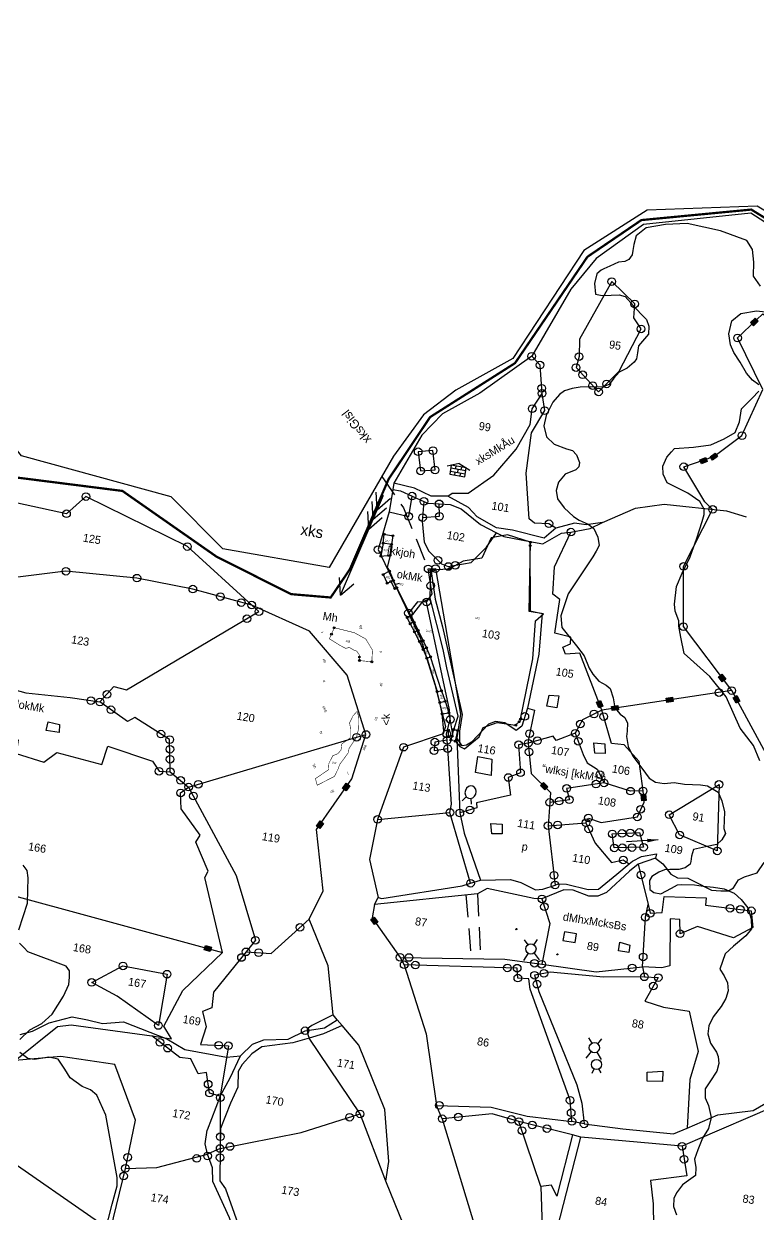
# Model space of a CAD drawing. Header units: metres. Extents: x 317818 to 324787, y 1863824 to 1868617.
# Drawn here: x 320340 to 321209, y 1866938 to 1868349 of the extents above; entities that cross this region are included whole.
import ezdxf

# ---------------------------------------------------------------- set-up
doc = ezdxf.new("R2010")
doc.units = ezdxf.units.M
doc.linetypes.add('DASHDOT', pattern=[1, 0.5, -0.25, 0, -0.25])
doc.linetypes.add('DASHED', pattern=[0.75, 0.5, -0.25])
for name, color, linetype in [('LINE_CARTTRACK', 2, 'DASHED'), ('LINE_FOOTPATH', 1, 'DASHED'), ('LINE_WATER', 4, 'Continuous'), ('OFF', 1, 'Continuous'), ('OTHERS', 1, 'Continuous'), ('POLY_HATCH', 12, 'Continuous'), ('POLY_PARCEL', 6, 'Continuous'), ('POLY_ROAD', 30, 'Continuous'), ('POLY_WATER', 4, 'Continuous'), ('SYM_ARROW', 1, 'Continuous'), ('SYM_BUILDING', 1, 'Continuous'), ('SYM_STONE', 1, 'Continuous'), ('SYM_WELL', 1, 'Continuous'), ('TEXT_MAPIN', 7, 'Continuous'), ('TEXT_MAPOUT', 7, 'Continuous'), ('TEXT_PARCEL', 7, 'Continuous'), ('V_BOUND_LINE', 7, 'Continuous'), ('V_BOUND_STREAM_LINE', 7, 'DASHDOT')]:
    doc.layers.add(name, color=color, linetype=linetype)
doc.styles.add('TEXT_MAP', font='')
doc.styles.get('TEXT_MAP').set_extended_font_data('Kruti Dev 050')
doc.dimstyles.get("Standard").update_dxf_attribs({"dimtxt": 0.18, "dimasz": 0.18, "dimexe": 0.18, "dimexo": 0.0625, "dimgap": 0.09, "dimtad": 0, "dimtih": 1, "dimtoh": 1, "dimdec": 4, "dimzin": 0, "dimdsep": 46, "dimtxsty": 'Standard', "dimcen": 0.09, "dimadec": 0, "dimazin": 0, "dimtfac": 1, "dimtdec": 4, "dimtofl": 0, "dimtmove": 0, "dimatfit": 3, "dimfxl": 1, "dimtolj": 1, "dimtzin": 0, "dimarcsym": 0})

# ---------------------------------------------------------------- blocks, each defined once
blk = doc.blocks.new('RIVERARROW')
for points in [[(0, 0), (3.52, 1.73)], [(0, 0), (24.26, 0)], [(0, 0), (3.52, -1.73)], [(16.05, 0), (19.57, 1.73)], [(16.05, 0), (19.57, -1.73)], [(18.43, 0), (21.95, 1.73)], [(18.43, 0), (21.95, -1.73)], [(20.74, 0), (24.26, 1.73)], [(20.74, 0), (24.26, -1.73)]]:
    blk.add_lwpolyline(points)
blk = doc.blocks.new('MOTWELL')
for points in [[(-1.54, 2.96), (-0.8, 1.55)], [(1.54, 2.96), (0.8, 1.55)]]:
    blk.add_lwpolyline(points)
blk.add_circle((0, 0), 1.74)
blk = doc.blocks.new('PAKKAWELL')
blk.add_circle((0, 0), 0.181)
blk = doc.blocks.new('TWOMOTWELL')
at = {"layer": 'SYM_WELL'}
for points in [[(-0.057, 0.082), (-0.026, 0.037)], [(0.057, 0.082), (0.026, 0.037)], [(-0.026, -0.037), (-0.068, -0.098)], [(0.026, -0.037), (0.068, -0.098)]]:
    blk.add_lwpolyline(points, dxfattribs=at)
blk.add_circle((0, 0), 0.0449, dxfattribs=at)
blk = doc.blocks.new('BUILDING')
for p, q in [((2.25, 2.7), (-2.25, 2.7)), ((-2.25, 2.7), (-2.25, 0)), ((2.25, 1.8), (-2.25, 1.8)), ((-2.25, 0.9), (2.25, 0.9)), ((-2.25, 0), (2.25, 0)), ((-0.9, 2.7), (-0.9, 1.8)), ((-0.9, 0.9), (-0.9, 0)), ((0, 0.9), (0, 1.8)), ((0.9, 1.8), (0.9, 2.7)), ((0.9, 0), (0.9, 0.9)), ((2.25, 0), (2.25, 2.7))]:
    blk.add_line(p, q)
for points in [[(0, 3.61), (-3.45, 2.21)], [(0, 3.61), (3.45, 2.21)]]:
    blk.add_lwpolyline(points)
blk = doc.blocks.new('STONE')
blk.add_circle((0, 0), 0.851)
blk = doc.blocks.new('STONESQUAREFILLED')
blk.add_hatch(color=256).paths.add_polyline_path([(0.7, -0.48), (0.7, 0.48), (-0.7, 0.48), (-0.7, -0.48)])
blk.add_lwpolyline([(-0.7, 0.48), (0.7, 0.48), (0.7, -0.48), (-0.7, -0.48)], close=True)
blk = doc.blocks.new('TEXTARROW')
blk.add_leader([(0.04, -0.01), (8.68, -0.01)], dimstyle='Standard', override={"dimtxt": 2.5, "dimasz": 2.5, "dimexe": 1.25, "dimexo": 0.625, "dimgap": 0.625, "dimtad": 1, "dimtih": 0, "dimtoh": 0, "dimzin": 8, "dimcen": 2.5, "dimtofl": 1})
blk = doc.blocks.new('155')
at = {"layer": 'LINE_CARTTRACK', "ltscale": 10}
for points in [[(590.05, 343.7), (593.56, 329.91)], [(592.62, 344.39), (595.59, 330.2)]]:
    blk.add_lwpolyline(points, dxfattribs=at)
at = {"layer": 'LINE_FOOTPATH', "ltscale": 10}
blk.add_lwpolyline([(556.66, 432.88), (562.54, 426.75), (570.17, 414.17)], dxfattribs=at)
at = {"layer": 'LINE_WATER'}
for points in [[(606.87, 430.58), (613.62, 434.95), (619.84, 436.8), (633.78, 437.57), (638.3, 436.99)], [(630.53, 358.53), (632.34, 357.54), (634.5, 355.61), (636.08, 354.99), (638.36, 355.3), (639.95, 354.84), (644, 353.53), (646.05, 353.68), (647.79, 353.99), (648.75, 354.84), (649.56, 356.76), (650.76, 357.61), (653.42, 358.92), (654.62, 361.47)], [(496.93, 297.1), (499.56, 298.25), (502.89, 300.73), (507.76, 302.87), (511.23, 302.76), (514.63, 302.45), (519.22, 303.6), (529.34, 301.4), (533.75, 299.64), (543.15, 299.42), (546.19, 300.22)]]:
    blk.add_lwpolyline(points, dxfattribs=at)
at = {"layer": 'OFF'}
for points in [[(570.33, 338.33), (570.9, 340.04)], [(577.82, 327.62), (578.99, 326.13)], [(592.86, 293.59), (591.15, 296.3)]]:
    blk.add_lwpolyline(points, dxfattribs=at)
at = {"layer": 'OTHERS', "ltscale": 10}
blk.add_lwpolyline([(601.31, 390.65), (603.43, 390.88), (603.43, 388.18), (601.19, 388.18)], close=True, dxfattribs=at)
at = {"layer": 'OTHERS'}
for points in [[(612.85, 381.73), (615.32, 381.96), (615.68, 379.84), (613.44, 379.49)], [(587.76, 374.59), (590.96, 374.51), (591.44, 370.92), (587.84, 371), (587.76, 374.59)], [(491.94, 366.92), (494.57, 366.75), (494.75, 365), (491.85, 365)], [(593.06, 360.32), (595.53, 360.56), (595.89, 358.44), (593.65, 358.09)], [(613.09, 339.12), (613.09, 337.13), (615.85, 337.13), (615.85, 339.12)], [(625.7, 338.82), (628.01, 338.51), (628.01, 336.82), (625.7, 336.82)], [(636.32, 311.14), (639.71, 311.9), (640.01, 309.6), (636.63, 309.14)]]:
    blk.add_lwpolyline(points, close=True, dxfattribs=at)
blk.add_lwpolyline([(565.13, 312.54), (560.82, 309.5), (559.88, 308.57), (560.28, 307.38), (560.67, 306.61)], dxfattribs=at)
at = {"layer": 'POLY_HATCH'}
for points in [[(633.31, 488.26), (631.34, 490.22), (630.95, 493.35), (630.17, 496.09), (628.6, 497.85), (622.52, 499.03), (614.87, 499.42), (610.16, 498.44), (606.05, 497.07), (604.08, 494.92), (603.89, 492.96), (603.89, 491.59), (603.89, 490.61), (603.3, 489.44), (602.51, 488.85), (601.14, 488.46), (599.38, 487.28), (598.2, 486.5), (597.61, 486.11), (596.83, 485.13), (596.63, 482.98), (597.22, 480.63), (598.76, 480.57), (600.72, 480.96), (602.49, 481.35), (603.86, 481.16), (606.02, 479.39), (607.98, 477.83), (609.35, 476.85), (610.14, 475.48), (610.33, 473.72), (608.57, 470.78), (608.57, 469.21), (608.57, 467.84), (608.18, 467.06), (606.8, 465.49), (605.23, 464.32), (604.25, 462.75), (603.47, 461.19), (601.9, 460.4), (599.35, 460.01), (597.19, 459.62), (595.43, 459.03), (593.86, 458.25), (592.88, 457.27), (591.7, 455.31), (590.72, 452.18), (590.53, 449.83), (591.51, 447.48), (593.47, 446.11), (596.38, 445.57), (597.75, 445.37), (598.73, 444.59), (599.71, 443.02), (599.71, 442.05), (599.12, 441.26), (596.96, 439.89), (595.79, 437.93), (595.59, 435.98), (596.18, 434.21), (597.95, 432.45), (600.3, 430.89), (601.67, 430.3), (603.83, 429.71), (605.2, 428.93), (606.38, 427.17), (606.97, 425.41), (606.57, 424.03), (605.99, 422.66), (601.87, 413.66), (601.48, 411.31), (601.08, 408.57), (601.67, 406.02), (603.44, 404.46), (605.59, 402.5), (607.62, 400.59), (609.19, 398.04), (610.17, 396.87), (611.74, 395.5), (613.51, 394.91), (614.49, 394.32), (615.47, 392.37), (616.25, 390.21), (617.63, 389.04), (618.8, 388.45), (619.59, 387.28), (619.78, 385.51), (619.78, 384.34), (620.57, 382.19), (621.94, 380.23), (624.29, 377.88), (626.26, 375.92), (627.82, 375.33), (629.79, 375.33), (631.94, 375.92), (634.3, 375.92), (637.83, 376.31), (639.4, 376.31), (641.94, 375.33), (643.12, 373.57), (644.1, 371.22), (644.3, 369.27), (644.49, 367.5), (645.08, 366.52), (644.49, 364.96), (643.51, 363.78), (641.16, 362.81), (638.61, 361.83), (638.41, 360.26), (638.41, 359.09), (638.41, 358.5), (637.43, 357.52), (636.06, 356.93), (634.1, 356.54), (632.92, 356.34), (631.75, 355.56), (630.37, 354.39), (629.98, 353.41), (630.37, 351.45), (631.41, 350.93), (632.98, 350.93), (635.14, 352.5), (636.32, 353.47), (637.1, 353.67), (640.04, 354.06), (642, 354.06), (644.36, 354.26), (646.71, 354.26), (649.06, 353.67), (650.83, 352.5), (652.59, 350.93), (653.77, 348.58), (654.16, 346.43), (653.18, 344.66), (650.83, 341.92), (649.26, 339.97), (648.67, 336.44), (649.85, 335.07), (650.83, 333.7), (651.22, 331.94), (651.03, 330.18), (650.24, 328.22), (648.87, 325.68), (648.28, 323.52), (648.28, 321.76), (649.26, 319.8), (650.83, 318.04), (651.42, 317.14), (651.81, 315.57), (651.61, 313.81), (650.44, 311.27), (649.65, 309.51), (650.04, 307.55), (651.02, 305.98), (652.01, 303.44), (651.81, 300.89), (650.83, 298.54), (650.24, 295.8), (649.85, 293.65), (650.44, 291.89), (650.63, 290.13), (649.26, 288.76), (648.08, 287.58), (647.1, 285.62), (646.71, 284.25), (646.91, 282.49), (647.89, 280.73)], [(650.02, 383.71), (648.06, 386.84), (644.53, 390.17), (640.36, 396.61), (636.05, 400.52), (629.57, 404.63), (628.2, 408.16), (627.42, 410.51), (627.22, 411.68), (626.04, 413.64), (625.65, 415.21), (625.46, 419.12), (626.24, 422.25), (627.42, 426.17), (628.2, 430.48), (628.79, 434.39), (628.99, 435.96), (628.79, 437.13), (627.61, 438.7), (624.67, 440.07), (619.75, 441.61), (618.58, 443.37), (618.18, 445.13), (618.77, 447.28), (619.56, 448.65), (620.15, 449.44), (624.26, 450.42), (627.99, 451.59), (630.74, 453.35), (632.89, 455.11), (633.48, 457.66), (633.48, 460.6), (635.44, 463.34), (636.62, 465.1)], [(636.42, 466.47), (634.85, 467.25), (633.29, 468.62), (631.52, 470.78), (629.76, 472.73), (628.77, 474.3), (627.99, 476.65), (628.19, 479.58), (629.95, 481.54), (633.29, 482.72), (637.99, 482.91)], [(522.62, 256.47), (523.23, 262.99), (523.68, 267.24), (523.38, 269.06), (518.67, 282.41), (515.93, 286.5), (514.41, 287.41), (512.4, 287.83), (509.51, 289.35), (507.99, 291.02), (506.17, 292.99), (504.04, 293.14), (501, 292.08), (499.48, 292.08), (497.51, 293.14)], [(497.05, 296.02), (498.88, 298.45), (501.31, 300.27), (503.28, 302.69), (505.11, 307.09), (505.87, 309.82), (505.71, 311.49), (505.56, 312.86), (504.65, 313.77), (495.69, 315.59), (494.76, 316.3), (493.54, 317.21)], [(492.93, 320.09), (493.84, 326.31), (493.08, 331.92), (492.63, 333.44), (491.57, 334.5)]]:
    blk.add_lwpolyline(points, dxfattribs=at)
at = {"layer": 'POLY_PARCEL'}
for points in [[(600.35, 483.98), (595.31, 470.15), (595.85, 466.31), (595.55, 463.78), (601.39, 459.22), (605.18, 464.51), (608.49, 474.6), (606.51, 476.77), (606.2, 479.89)], [(563.8, 439.6), (565.01, 435.47), (568.17, 436.2), (567.02, 440.38)], [(641.89, 377.06), (643.87, 362.36), (635, 364.55), (632.02, 368.62)], [(620.16, 362.37), (626.08, 363.65), (627.52, 360.54), (621.08, 359.34)], [(517.12, 315.87), (527.12, 315.62), (527.06, 304.01), (516.9, 308.98), (510.82, 311.13)]]:
    blk.add_lwpolyline(points, close=True, dxfattribs=at)
for points in [[(630.69, 437.4), (628.69, 438.82), (622.81, 445.77), (629.07, 449.06), (634.52, 454.69), (637.44, 465.58), (630.08, 476.04), (634.78, 482.29), (642.86, 478.11), (659.27, 475.49)], [(589.02, 456.86), (587.55, 463.05), (585.39, 464.68)], [(571.95, 430.87), (572.79, 431.68), (576.3, 432.28), (581.3, 437.12), (585.25, 443.68), (587.49, 449.57), (587.39, 453.16), (589.02, 456.86)], [(596.82, 427.67), (595.15, 428.41), (591.93, 428.01), (590.66, 428.82), (588.31, 438.72), (588.11, 447.82), (590.19, 453.18), (589.02, 456.86)], [(641.34, 398.17), (628.42, 410.54), (626.31, 423.8), (630.69, 437.4)], [(559.57, 425.32), (564.04, 425.03), (564.04, 429.64)], [(566.82, 428.89), (567.1, 425.31)], [(567.1, 425.31), (570.78, 426.15), (570.28, 428.89)], [(567.1, 425.31), (567.17, 424.46), (568.37, 419.89), (569.7, 418.13), (572.94, 415.73), (574.51, 415.41), (579.44, 417.09), (582.21, 421.01), (583.94, 424.56)], [(613.44, 389.28), (606.56, 401.01), (603.48, 400.3), (602.64, 401.73), (604.2, 402.77), (604, 404.21), (600.36, 404.53), (600.24, 412.11), (598.52, 413.07), (597.92, 419.14), (600.28, 427.36)], [(591.56, 423.85), (594.12, 408.6), (596.84, 408.44), (597.56, 399.34), (597, 387.04)], [(571.01, 406.81), (569.02, 406.52), (567.41, 403.74)], [(532.62, 399.92), (519.08, 401.33), (506.38, 401.76), (490.51, 400.75), (473.73, 395.84)], [(676.91, 401.64), (663.98, 368.93), (641.34, 398.17)], [(502.66, 373.17), (505.18, 377.09), (508.09, 376.78), (534.44, 398.73), (532.62, 399.92)], [(641.34, 398.17), (613.44, 389.28)], [(613.44, 389.28), (609.52, 386.4), (608.4, 383.21)], [(625.4, 372.91), (623.52, 379.3), (619.6, 382.41), (616.76, 382.25), (613.44, 389.28)], [(597, 387.04), (596.36, 382.89), (595.32, 381.69), (592.56, 382.97), (590.44, 382.97), (588.96, 382.09), (585.89, 377.54), (584.89, 376.74), (583.97, 376.42), (582.49, 378.02)], [(597, 387.04), (598.64, 386.88), (598.28, 379.86), (598.42, 379.33)], [(608.4, 383.21), (604.48, 380.97), (603.68, 381.77), (598.42, 379.33)], [(608.4, 383.21), (610.92, 378.82), (612.08, 377.14), (614.52, 376.1), (616.52, 373.31)], [(465.28, 378.19), (477.64, 373.47), (485.98, 372.57), (495.93, 373.07), (502.66, 373.17)], [(598.42, 379.33), (596.36, 378.67), (597.77, 372.55), (595.24, 371.08), (596.36, 367.26), (589.11, 364.38), (589.41, 363.26), (585.84, 361.54)], [(598.42, 379.33), (600.16, 372.75), (605.08, 369.32), (605.27, 367.08)], [(525.19, 357.59), (562.36, 375.48)], [(580.45, 377.09), (577.81, 376.27), (577.94, 374.35), (580.87, 375.29)], [(520.62, 360.33), (519.34, 367.36), (510.9, 370.97), (509.4, 369.86), (502.66, 373.17)], [(616.52, 373.31), (608.48, 370.76), (609.48, 368.36), (605.27, 367.08)], [(613.96, 363.89), (614.32, 365.01), (617.28, 364.45), (625.08, 367), (626, 370.52), (625.4, 372.91)], [(625.4, 372.91), (622.64, 372.43), (616.52, 373.31)], [(605.27, 367.08), (605.72, 361.89)], [(605.72, 361.89), (613.96, 363.89)], [(613.96, 363.89), (616.68, 359.74), (620.96, 356.07), (623.48, 357.02), (624.92, 356.34)], [(469.96, 354.79), (480.51, 358.87), (481.18, 361), (485.99, 361.91), (486.05, 358.81), (492.46, 357.89), (494.96, 360.51), (505.26, 359.48), (505.93, 363.68), (516.35, 362.03), (518.12, 360.02), (520.62, 360.33)], [(567.95, 357.2), (583.65, 361.3)], [(605.72, 361.89), (609.38, 349.07)], [(520.62, 360.33), (525.19, 357.59)], [(538.58, 322.36), (532, 338.27), (532.51, 339.78), (528.79, 345.69), (529.49, 347.4), (524.37, 352.51), (523.66, 356.02), (525.19, 357.59)], [(525.19, 357.59), (538.85, 339.82), (545.37, 326.25), (543.72, 323.35)], [(626.96, 356.6), (630.54, 348.12)], [(630.54, 348.12), (631.34, 346.23), (633.95, 346.85), (633.79, 350.4), (643.13, 351.65), (643.18, 349.98), (653.47, 350.4), (654.46, 346.75), (650.54, 343.83), (642.25, 344.98), (638.64, 342.79), (638.07, 345.91), (635.93, 345.71), (637.55, 335.39), (635.82, 334.66), (631.57, 334.18)], [(631.57, 334.18), (630.4, 345.19), (630.54, 348.12)], [(606.99, 345.55), (609.57, 340.39), (609.25, 331.15)], [(543.72, 323.35), (549.33, 323.9), (556.45, 332.81)], [(632.31, 332.03), (635.39, 332.37), (633.24, 326.69), (637.62, 326.07), (643.39, 326.07), (646.85, 317.48), (646, 311.03), (647.11, 300.26)], [(464.44, 307.42), (474.23, 314.94), (486.43, 327.9), (538.58, 322.36)], [(525.95, 301.46), (530.4, 301.56), (528.29, 304.07), (531.2, 312.6), (538.58, 322.36)], [(543.72, 323.35), (538, 313.29), (538.18, 309.82), (536.29, 308.66), (537.57, 305.44), (537.02, 301.36), (543.18, 302.03), (543.17, 290.62)], [(574.59, 291.72), (560.67, 306.61)], [(524.87, 271.37), (525.37, 282.31), (518.84, 293.84), (506.68, 293.74), (496.74, 291.23), (504.87, 300.16), (507.79, 301.06), (525.95, 301.46)], [(543.17, 290.62), (540.7, 290.94), (539.29, 295.35), (537.52, 294.75), (535.4, 297.83), (532.89, 297.7), (525.95, 301.46)], [(616.98, 282.15), (609.85, 295.69)], [(646.65, 296.06), (648.73, 289.69), (640.88, 287.39), (642.34, 282.32), (643.19, 277.41), (637.42, 276.79), (638.95, 256.82)], [(543.17, 290.62), (545.02, 279.12)], [(545.02, 279.12), (562.3, 285.53), (574.59, 291.72)], [(582.68, 277.82), (574.59, 291.72)], [(545.02, 279.12), (542.44, 277.39)], [(524.87, 271.37), (531.72, 272.7), (542.44, 277.39)], [(495.05, 270.96), (523.77, 257.24)], [(523.77, 257.24), (524.87, 271.37)]]:
    blk.add_lwpolyline(points, dxfattribs=at)
at = {"layer": 'POLY_WATER'}
for points in [[(773.01, 466.39), (766.34, 468.98), (752.79, 472.87), (746.18, 472.47), (739.1, 472.63), (737.17, 480.8), (715.45, 497.72), (705.28, 497.57), (690.06, 494.46), (676.63, 498.56), (667.06, 494.75), (655.6, 495.4), (629.67, 505.74), (605.63, 500.94), (593.08, 489.8), (581.33, 463.52), (569.93, 454.52), (563.63, 447.93), (558.52, 437.79), (548.31, 410.96)], [(660.1, 492.01), (653.06, 493.3), (628.56, 503.98), (605.31, 497.72), (596.09, 488.51), (591.61, 480.88), (585.39, 464.68)], [(548.31, 410.96), (524.26, 411.31), (511.03, 420.86), (476.62, 424.62), (456.88, 442.34), (447.26, 457.49), (440.08, 461.49), (434.57, 469.46), (387.57, 482.92), (350.98, 490.94), (349.84, 496.04), (325.99, 490.05), (298.77, 479.31), (289.5, 470.85), (266.54, 461.89), (246.96, 473.82), (220.53, 480.8), (197.03, 458.53), (187.56, 456.3), (173.03, 463.67)], [(585.39, 464.68), (575.32, 454.73), (567.79, 448.79), (564.05, 443.37), (559.57, 431.85)], [(571.95, 430.87), (568.21, 430.29), (564.28, 431.45), (559.57, 431.85)], [(559.57, 431.85), (559.57, 430.39)], [(559.57, 430.39), (561.31, 430.39), (564.04, 429.64)], [(559.57, 430.39), (559.57, 425.32)], [(596.82, 427.67), (594.63, 425.05), (587.39, 425.73), (583.75, 425.63), (579.09, 427.38), (576.85, 429.13), (571.95, 430.87)], [(600.28, 427.36), (604.39, 428.83), (606.87, 430.58), (603.42, 429.51), (600.75, 429.42), (596.82, 427.67)], [(564.04, 429.64), (566.82, 428.89)], [(566.82, 428.89), (567.72, 428.64), (570.28, 428.89)], [(570.28, 428.89), (572.73, 429.13), (575.3, 428.54), (580.11, 425.83), (583.94, 424.56)], [(559.57, 425.32), (558.46, 416.64), (567.41, 403.74)], [(591.56, 423.85), (594.53, 423.79), (598.27, 426.8), (600.28, 427.36)], [(583.94, 424.56), (585.69, 423.99), (591.56, 423.85)], [(532.62, 399.92), (516.37, 410.52), (492.24, 417.91), (488.58, 413.44), (471.43, 414.34), (461.44, 411.82)], [(571.01, 406.81), (571.92, 408.81), (570.17, 414.17), (571.8, 414.51), (582.49, 383.33), (582.49, 378.02)], [(580.45, 377.09), (580.12, 378.5), (580.41, 381.79), (579.9, 383.86), (571.01, 406.81)], [(567.41, 403.74), (571, 398.55), (575.75, 388.97), (579.63, 380.07), (579.32, 378.39), (571.11, 374.03), (567.95, 357.2)], [(546.27, 396.25), (532.62, 399.92)], [(562.36, 375.48), (556.11, 387.89), (546.27, 396.25)], [(582.49, 378.02), (585.84, 361.54)], [(556.45, 332.81), (558.55, 339.55), (554.89, 352.77), (560.82, 365.18), (562.36, 375.48)], [(580.87, 375.29), (580.45, 377.09)], [(583.65, 361.3), (583.7, 363.19), (580.87, 375.29)], [(590.72, 346.45), (583.65, 361.3)], [(585.84, 361.54), (587.48, 357.24), (592.76, 347.48)], [(624.92, 356.34), (625.55, 357.07), (627.37, 358.41), (630.59, 359.52), (630.53, 358.53), (626.96, 356.6)], [(567.95, 357.2), (567.58, 348.09), (570.9, 340.04)], [(626.96, 356.6), (625.26, 354.79), (620.99, 349.24), (619.17, 348.13), (617.24, 347.83), (613.55, 348.59), (611.5, 348.3), (606.99, 345.55)], [(609.38, 349.07), (610.04, 349.41), (611.85, 349.7), (616.83, 349.29), (619.11, 349.7), (622.57, 353.62), (624.92, 356.34)], [(592.76, 347.48), (599.38, 348.71), (601.78, 348.42), (605.23, 347.31), (606.81, 347.72), (609.38, 349.07)], [(606.99, 345.55), (605.18, 345.38), (594.58, 345.9), (592.62, 344.39), (570.33, 338.33)], [(570.9, 340.04), (571.74, 339.94), (588.95, 345.55), (590.72, 346.45)], [(590.72, 346.45), (592.76, 347.48)], [(570.33, 338.33), (570.27, 335.32), (577.82, 327.62)], [(566.21, 311.61), (565.13, 312.54), (562.28, 323.16), (556.45, 332.81)], [(632.31, 332.03), (623.34, 330.51), (611.39, 329.69), (610.06, 329.22), (608.06, 328.48)], [(609.25, 331.15), (621.5, 331.41), (631.57, 334.18)], [(631.57, 334.18), (632.31, 332.03)], [(577.82, 327.62), (600.93, 330.98), (607.63, 331.12)], [(621.5, 297.62), (620.36, 302.2), (607.63, 325.23), (606.96, 327.46), (604.49, 327.26), (603.99, 329.41), (578.99, 326.13)], [(607.63, 331.12), (609.25, 331.15)], [(608.06, 328.48), (609.59, 325.07), (621.3, 305.87), (623.06, 302), (624.28, 297.5)], [(578.99, 326.13), (586.28, 311.74), (591.15, 296.3)], [(687, 317.56), (673.56, 314.24), (665.06, 307.79), (649.82, 298.13), (646.65, 296.06)], [(647.11, 300.26), (653.43, 304.23), (660.99, 306.46), (669.1, 313.07), (671.56, 316.63), (687, 317.56)], [(543.17, 290.62), (544.71, 295.03), (546.19, 300.22), (548.46, 303.27), (550.78, 304.58), (556.1, 305.64), (559.54, 308.08), (563.73, 309.39), (566.21, 311.61)], [(567.47, 310.54), (566.21, 311.61)], [(567.47, 310.54), (563.66, 308.08), (560.67, 306.61)], [(582.68, 277.82), (582.6, 282.28), (579.92, 293.56), (571.87, 306.78), (567.47, 310.54)], [(560.67, 306.61), (557.28, 304.96), (550.59, 303.02), (548.65, 301.09), (546.84, 298.4), (546.28, 296.72), (546.71, 293.28), (545.65, 289.47), (544.37, 283.53)], [(624.28, 297.5), (632.98, 297.82), (644.3, 298.48), (647.11, 300.26)], [(591.15, 296.3), (603.2, 297.89), (611.47, 297.15), (621.5, 297.62)], [(624.28, 297.5), (621.5, 297.62)], [(609.85, 295.69), (603.71, 296.45), (592.86, 293.59)], [(622.13, 294.65), (609.85, 295.69)], [(646.65, 296.06), (624, 294.49)], [(592.86, 293.59), (604.65, 269.39), (605.4, 263.72), (613.15, 249.72)], [(622.13, 294.65), (620.85, 280.6), (619.3, 282.85), (616.98, 282.15)], [(622.45, 255.11), (622.52, 257.15), (623.23, 266.55), (621.94, 271.28), (624, 294.49)], [(624, 294.49), (622.13, 294.65)], [(543.17, 290.62), (541.48, 282.7)], [(542.44, 277.39), (541.55, 279.63), (541.48, 282.7)], [(544.37, 283.53), (545.02, 279.12)], [(616.98, 282.15), (620.92, 262.08), (620.28, 251.7)], [(545.02, 279.12), (546.08, 271.95), (547.6, 270.43), (553.18, 260.36), (553.65, 258.25)], [(558.62, 223.09), (558.93, 225.23), (555.07, 235.31), (553.54, 250.39), (552.26, 258.76), (549.51, 264.2), (544.55, 271.59), (544, 274.58), (542.44, 277.39)], [(588.24, 268.67), (582.68, 277.82)]]:
    blk.add_lwpolyline(points, dxfattribs=at)
at = {"layer": 'V_BOUND_STREAM_LINE', "ltscale": 10, "const_width": 0.5}
blk.add_lwpolyline([(773.01, 466.39), (767.53, 467.29), (752.35, 471.94), (738.84, 471.24), (737.27, 473.24), (737, 478.17), (714.54, 496.25), (703.85, 495.87), (690.67, 493.01), (673.91, 495.66), (666.26, 492.79), (654.16, 494.25), (628.51, 504.81), (604.69, 498.58), (594.12, 488.57), (581.97, 462.58), (565.2, 447.68), (558.26, 432.52), (552.95, 411.3), (549.73, 404.4), (540.91, 403.73), (523.17, 409.31), (500.08, 420.45), (467.61, 419.34)], dxfattribs=at)
at = {"layer": 'SYM_ARROW', "rotation": 75.939371660324}
blk.add_blockref('RIVERARROW', (551.79, 405.27), dxfattribs=at)
at = {"layer": 'SYM_ARROW', "ltscale": 10, "xscale": -0.8246249953872393, "yscale": -1.175906767507968, "zscale": 0.8246249953872393, "rotation": 12.7818919272301}
blk.add_blockref('TEXTARROW', (630.52, 362.68), dxfattribs=at)
at = {"layer": 'SYM_BUILDING', "xscale": 0.75, "yscale": 0.75, "zscale": 0.75}
blk.add_blockref('BUILDING', (573.27, 435.78), dxfattribs=at)
at = {"layer": 'SYM_STONE', "ltscale": 10}
for p in [(600.35, 483.98), (606.2, 479.89), (608.49, 474.6), (630.08, 476.04), (585.39, 464.68), (595.85, 466.31), (587.55, 463.05), (595.55, 463.78), (597.28, 462.43), (602.86, 461.27), (599.86, 460.41), (601.39, 459.22), (588.75, 457.99), (589.02, 456.86), (634.52, 454.69), (587.39, 453.16), (590.19, 453.18), (622.81, 445.77), (630.69, 437.4), (595.15, 428.41), (600.28, 427.36), (626.31, 423.8), (492.24, 417.91), (488.58, 413.44), (516.37, 410.52), (628.42, 410.54), (490.51, 400.75), (506.38, 401.76), (519.08, 401.33), (525.41, 400.67), (641.34, 398.17), (638.61, 397.3), (611.86, 388.12), (614.09, 387.91), (596.71, 385.12), (609.18, 385.42), (608.4, 383.21), (609.35, 381.56), (598.37, 381.49), (598.42, 379.33), (600.35, 380.23), (598.92, 377.45), (641.89, 377.06), (503.9, 375.09), (560.43, 374.55), (562.36, 375.48), (571.11, 374.03), (615.32, 374.99), (500.62, 373.14), (502.66, 373.17), (505.35, 371.85), (614.79, 372.76), (616.52, 373.31), (622.64, 372.43), (625.4, 372.91), (608.48, 370.76), (609.48, 368.36), (625.55, 368.8), (632.02, 368.62), (517.22, 368.27), (519.34, 367.36), (605.27, 367.08), (607.29, 367.69), (625.08, 367), (519.73, 365.26), (520.12, 363.07), (613.96, 363.89), (614.32, 365.01), (624.08, 363.22), (626.08, 363.65), (635, 364.55), (520.62, 360.33), (605.72, 361.89), (607.8, 362.4), (614.78, 362.63), (620.16, 362.37), (622.29, 362.83), (627.52, 360.54), (643.87, 362.36), (518.12, 360.02), (621.08, 359.34), (622.88, 359.67), (624.95, 360.06), (567.95, 357.2), (554.72, 330.64), (545.37, 326.25), (577.82, 327.62), (578.99, 326.13), (579.82, 327.91), (581.49, 326.46), (543.72, 323.35), (546.52, 323.62), (542.92, 321.94), (517.12, 315.87), (527.12, 315.62), (510.82, 311.13), (559.54, 308.08), (527.06, 304.01), (543.18, 302.03), (527.98, 300.36), (529.86, 299.34), (541.05, 301.8), (540.09, 292.86), (574.59, 291.72), (540.7, 290.94), (543.24, 290.32), (572.39, 290.61), (544.64, 281.72), (545.02, 279.12), (547.14, 279.91), (540.22, 276.1), (542.52, 277.02), (545.32, 277.12), (524.99, 273.89), (524.87, 271.37), (524.73, 269.59)]:
    blk.add_blockref('STONE', p, dxfattribs=at)
for p, rotation in [((633.19, 480.17), 233.0598544551064), ((629.07, 449.06), 45.95704897808798), ((626.95, 447.81), 30.3920012095181), ((638.77, 400.63), 316.2412586056948), ((642.7, 396.41), 307.7447090473152), ((628.02, 393.92), 17.67332454387829), ((612.73, 390.48), 120.3745589309737), ((616.27, 390.18), 17.67332454387817), ((625.75, 371.51), 284.0607801790982), ((603.44, 370.46), 325.0882180646053), ((559.88, 363.21), 64.45277471783977), ((555.47, 353.98), 64.452774717841), ((570.85, 334.74), 314.3818242713307), ((535.19, 322.72), 353.9360889506444)]:
    blk.add_blockref('STONESQUAREFILLED', p, dxfattribs=dict(at, rotation=rotation))
at = {"layer": 'SYM_STONE'}
for p in [(567.02, 440.38), (563.8, 439.6), (565.01, 435.47), (568.17, 436.2), (564.04, 429.64), (566.82, 428.89), (570.28, 428.89), (564.04, 425.03), (567.1, 425.28), (570.78, 426.15), (558.46, 416.64), (572.02, 416.41), (570.17, 414.17), (571.8, 414.51), (574.51, 415.41), (576, 415.92), (571.35, 410.54), (571.01, 406.81), (567.41, 403.74), (530.21, 400.09), (532.62, 399.92), (534.44, 398.73), (532.04, 396.73), (580.41, 381.79), (577.81, 376.27), (580.12, 378.5), (580.45, 377.09), (596.36, 378.67), (577.94, 374.35), (580.87, 375.29), (595.24, 371.08), (597.77, 372.55), (583.65, 361.3), (585.84, 361.54), (587.96, 362.57), (523.22, 358.77), (527.24, 358.57), (523.66, 356.02), (525.19, 357.59), (526.57, 355.8), (623.48, 357.02), (627.91, 354.34), (608.79, 351.16), (648.74, 350.2), (651.03, 350.3), (653.47, 350.4), (609.38, 349.07), (590.72, 346.45), (606.99, 345.55), (630.4, 345.19), (631.34, 346.23), (607.81, 343.9), (638.64, 342.79), (631.33, 336.38), (607.63, 331.12), (609.25, 331.15), (629.3, 333.56), (632.31, 332.03), (635.39, 332.37), (601.83, 329.13), (603.99, 329.41), (608.06, 328.48), (610.06, 329.22), (634.6, 330.3), (604.49, 327.26), (608.91, 326.59), (620.36, 302.2), (621.03, 299.5), (621.5, 297.62), (624.28, 297.5), (591.72, 296.45), (596.35, 294.51), (608.12, 295.9), (609.85, 295.69), (612.89, 295.41), (616.25, 295.15), (646.65, 296.06), (592.86, 293.59), (610.84, 293.81), (647.56, 293.27)]:
    blk.add_blockref('STONE', p, dxfattribs=at)
at = {"layer": 'SYM_WELL'}
for name, p, xscale, yscale, zscale, rotation in [('MOTWELL', (587.46, 366.5), 0.7068210151992389, -0.823135010156193, 0.7068210151992389, 349.7133864222849), ('TWOMOTWELL', (606.33, 334.12), 25.50731276904713, 25.50731276904713, 25.50731276904713, 11.27360906385287), ('TWOMOTWELL', (623.82, 314.65), 25.31713721295729, 25.31713721295729, 25.31713721295729, 4.894969509901751), ('MOTWELL', (624.9, 311.04), 0.6515379983676093, 0.6515379983676093, 0.6515379983676093, 190.3620226624745)]:
    blk.add_blockref(name, p, dxfattribs=dict(at, xscale=xscale, yscale=yscale, zscale=zscale, rotation=rotation))
for p, xscale, yscale, zscale in [((602.43, 337.98), -0.7209574496104331, -0.7196543990795647, 0.7209574496104331), ((612.36, 333.87), -0.6422072000755265, -0.6410464818758074, 0.6422072000755265)]:
    blk.add_blockref('PAKKAWELL', p, dxfattribs=dict(at, xscale=xscale, yscale=yscale, zscale=zscale))
at = {"layer": 'TEXT_MAPIN', "ltscale": 10, "style": 'TEXT_MAP'}
blk.add_text('xksMkÅu', height=1.8, rotation=41.0302, dxfattribs=at).set_placement((577.53, 438.78))
at = {"layer": 'TEXT_MAPIN', "style": 'TEXT_MAP'}
for s, p in [('[kkjoh', (560.52, 416)), ('okMk', (563.49, 411.06)), ('Mh', (548.67, 399.19)), ('“wlksj [kkM+h', (602.31, 373.46)), ('Q.klokMk', (480.6, 368.86)), ('p', (600.68, 355.54)), ('dMhxMcksBs', (612.26, 341.53))]:
    blk.add_text(s, height=1.8, dxfattribs=at).set_placement(p)
blk.add_text('<k', height=1.8, rotation=101.9026, dxfattribs=at).set_placement((567.4, 378.38))
at = {"layer": 'TEXT_MAPOUT', "ltscale": 10, "style": 'TEXT_MAP'}
blk.add_text('xksGisl', height=2, rotation=136.6707, dxfattribs=at).set_placement((553.15, 440.69))
blk.add_text('xks', height=2.5, dxfattribs=at).set_placement((540.75, 417.11))
at = {"layer": 'TEXT_PARCEL', "style": 'TEXT_MAP'}
for s, p in [('95', (602.03, 469.21)), ('99', (576.24, 446.6)), ('101', (581.9, 429.51)), ('102', (573.1, 421.44)), ('125', (493.07, 407.9)), ('103', (584.36, 401.07)), ('105', (601.95, 395.27)), ('123', (494.13, 385.08)), ('116', (587.48, 375.6)), ('107', (603.74, 377.82)), ('106', (617.79, 375.89)), ('120', (533.28, 374.15)), ('108', (615.85, 368.4)), ('91', (637.21, 368.25)), ('113', (574.46, 365.06)), ('111', (598.89, 360.54)), ('109', (632.22, 360.31)), ('110', (612.22, 354.85)), ('119', (543.13, 348.52)), ('166', (492.02, 337.96)), ('89', (618.56, 335.97)), ('87', (579.87, 335.26)), ('88', (631.23, 320.52)), ('168', (505.48, 317.37)), ('167', (518.85, 311.75)), ('86', (597.81, 311.04)), ('169', (532.21, 305.43)), ('171', (567.73, 301.34)), ('170', (553.32, 290.68)), ('83', (661.84, 285.86)), ('172', (533.27, 284.36)), ('84', (629.47, 280.14)), ('173', (560, 271.37)), ('174', (531.51, 265.05))]:
    blk.add_text(s, height=1.8, dxfattribs=at).set_placement(p)
blk = doc.blocks.new('41g')
at = {"layer": 'OFF'}
for points in [[(116.1, 276.5), (112.4, 301.7)], [(160.7, 152.1), (165.6, 147.9)]]:
    blk.add_lwpolyline(points, dxfattribs=at)
at = {"layer": 'POLY_PARCEL'}
for points in [[(165.6, 147.9), (170.3, 146.5), (181.5, 159.5), (183.6, 168.5), (195.5, 175.2), (212.3, 175.6), (215.8, 180.2), (217.8, 237.8), (214.2, 272.5), (220.1, 280), (207.1, 279.7), (197.5, 342.1), (175.8, 345.3), (161.7, 340.1), (156.3, 320.5), (140, 314.8), (128.3, 305.4), (112.4, 301.7)], [(65.4, 318.6), (65.1, 326.9)], [(65.1, 326.9), (73.1, 326.8), (73.2, 318.7)], [(73.2, 318.7), (65.4, 318.6)], [(65.4, 318.6), (65.5, 306.6), (73.5, 308.8)], [(73.5, 308.8), (73.2, 318.7)], [(73.5, 308.8), (72.9, 297.3), (75.6, 294.4)], [(75.6, 294.4), (70.3, 290.4), (75.2, 283.3), (78.2, 285.3)], [(75.6, 294.4), (80.5, 286.6)], [(80.5, 286.6), (78.2, 285.3)], [(78.2, 285.3), (83.2, 279.1), (84.7, 280.8)], [(84.7, 280.8), (80.5, 286.6)], [(101.5, 258), (84.7, 280.8)], [(116.1, 276.5), (109.1, 271), (102.8, 259.1), (101.5, 258)], [(102.3, 250.4), (98.6, 255.6), (101.7, 257.8)], [(101.7, 257.8), (101.5, 258)], [(101.7, 257.8), (105.1, 252.9)], [(105.1, 252.9), (102.3, 250.4)], [(102.3, 250.4), (107.3, 243.9)], [(105.1, 252.9), (110.4, 245.6)], [(107.3, 243.9), (110.4, 245.6)], [(113.3, 235.9), (107.3, 243.9)], [(110.4, 245.6), (116.4, 237.2)], [(113.3, 235.9), (116.4, 237.2)], [(117.7, 229.2), (113.3, 235.9)], [(116.4, 237.2), (120.6, 231.4)], [(120.6, 231.4), (117.7, 229.2)], [(117.7, 229.2), (122.4, 222.1)], [(125.6, 224), (120.6, 231.4)], [(122.4, 222.1), (125.6, 224)], [(122.4, 222.1), (122.8, 221.6), (136.9, 193.7)], [(122.4, 222.1), (122.4, 222.1)], [(140.5, 195), (125.6, 224)], [(136.9, 193.7), (140.5, 195)], [(141, 184.4), (136.9, 193.7)], [(140.5, 195), (145.6, 186.3)], [(141, 184.4), (145.6, 186.3)], [(144.7, 174.5), (141, 184.4)], [(145.6, 186.3), (150.6, 176.5)], [(144.7, 174.5), (150.6, 176.5)], [(157.1, 156.1), (154.1, 155), (152.9, 160.9), (148.8, 159.3), (144.7, 174.5)], [(150.6, 176.5), (157.2, 157.4)], [(158.9, 152.2), (156.6, 152.4), (157.1, 156.1)], [(157.1, 156.1), (157.2, 157.4)], [(157.2, 157.4), (157.8, 162.3)]]:
    blk.add_lwpolyline(points, dxfattribs=at)
at = {"layer": 'POLY_ROAD'}
for points in [[(112.4, 301.7), (113.7, 298.6), (120.9, 276.3), (131.7, 252.7), (144.9, 220.8), (162.9, 176.9), (163, 161.6), (163.9, 155.6), (165.6, 147.9)], [(157.8, 162.3), (159.4, 174.9), (142, 216.5), (135.8, 232.4), (116.1, 276.5)], [(157.8, 162.3), (161.2, 162.1), (160.7, 152.1)]]:
    blk.add_lwpolyline(points, dxfattribs=at)
at = {"layer": 'V_BOUND_LINE', "const_width": 0.5}
for points in [[(32, 224.5), (34.7, 235.2), (53.5, 233.8), (64.7, 229.9), (72.4, 221), (73.6, 210.4), (62.3, 209.6), (61.2, 214.9), (58.4, 217.6), (55.1, 218.3), (51.3, 219.8), (48.1, 218.4), (42.3, 220.3)], [(41, 96.8), (43.7, 91.2), (57.8, 101.8), (60, 109.4), (60.6, 113.2), (66.4, 124.8), (66.6, 129.3), (71.5, 140.3), (72.1, 148.3), (69.9, 159.9), (68, 163.6), (65, 158.8), (63.1, 152.1), (64.3, 148.7), (65.9, 138.7), (59.4, 132), (59.6, 126.4), (57.3, 122.7), (53.1, 120.1), (50.8, 112.7), (51.3, 106.7)]]:
    blk.add_lwpolyline(points, close=True, dxfattribs=at)
at = {"layer": 'SYM_ARROW', "xscale": 0.5, "yscale": 0.5, "zscale": 0.5, "rotation": 206.5307408006656}
blk.add_blockref('TEXTARROW', (86, 284.9), dxfattribs=at)
at = {"layer": 'SYM_STONE'}
for p in [(197.5, 342.1), (197.9, 339.1), (65.1, 326.9), (73.1, 326.8), (65.4, 318.6), (73.2, 318.7), (65.5, 306.6), (73.5, 308.8), (128.3, 305.4), (129.6, 306.4), (75.6, 294.4), (112.4, 301.7), (112.9, 300.4), (115.2, 302.4), (70.3, 290.4), (75.2, 283.3), (78.2, 285.3), (80.5, 286.6), (82.8, 279.7), (84.7, 280.8), (98.6, 255.6), (101.7, 257.8), (102.3, 250.4), (105.5, 252.3), (107.3, 243.9), (110.4, 245.6), (33.1, 229), (34.7, 235.2), (113.3, 235.9), (116.4, 237.2), (117.7, 229.2), (120.6, 231.4), (122.4, 222.1), (125.6, 224), (62.3, 209.6), (73.6, 210.4), (140.5, 195), (136.9, 193.7), (141, 184.4), (145.6, 186.3), (144.7, 174.5), (150.6, 176.5), (212.5, 175.8), (215.2, 179.4), (215.9, 181.8), (157.8, 162.3), (161.2, 162.1), (152.9, 160.9), (154.1, 155), (156.6, 152.4), (157.1, 156.1), (160.7, 152.1)]:
    blk.add_blockref('STONE', p, dxfattribs=at)
at = {"layer": 'SYM_STONE', "rotation": 281.7627621258288}
blk.add_blockref('STONESQUAREFILLED', (61.7, 212.7), dxfattribs=at)
at = {"layer": 'TEXT_MAPOUT', "style": 'TEXT_MAP'}
for s, rotation, p in [('ph', 90, (59.3, 238.1)), ('t', 294.4701, (23.2, 229.2)), ('o', 90, (81.1, 219.8)), ('eh', 298.6396, (29, 205.2)), ('u', 298.6396, (32.4, 186)), ('xk', 83.6522, (86.4, 189.5)), ('ekS', 298.6396, (36.2, 162.7)), ('cs', 80.5264, (86.9, 158.2)), ('ts', 305.0246, (37.3, 139.5)), ('vka', 77.8911, (80.8, 129.3)), ("'kh", 305.0246, (35.9, 109.1)), ('j', 30.9332, (69.4, 105.7)), ('ok', 30.9332, (57.1, 86.2))]:
    blk.add_text(s, height=2.5, rotation=rotation, dxfattribs=at).set_placement(p)
at = {"layer": 'TEXT_PARCEL', "style": 'TEXT_MAP'}
for s, p in [('377', (66.7, 320.3)), ('378', (66.8, 311.8)), ('381', (73.1, 287.8)), ('382', (86, 283.5)), ('103', (159.5, 265)), ('103iS', (117.3, 245.9)), ('369', (46.9, 224.1)), ('390', (143.7, 179.1)), ('391', (147.4, 168.2)), ('368', (53.3, 113))]:
    blk.add_text(s, height=1.8, dxfattribs=at).set_placement(p)
for s, rotation, p in [('383', 300.2713, (100, 256)), ('384', 300.2713, (104.7, 249.4)), ('385', 300.2713, (109.8, 242.4)), ('386', 300.2713, (115.1, 235)), ('387', 300.2713, (119.4, 228.6)), ('388', 293.8879, (128.4, 212.8)), ('389', 293.1265, (139.7, 191.3))]:
    blk.add_text(s, height=1.8, rotation=rotation, dxfattribs=at).set_placement(p)
blk = doc.blocks.new('d625')
for name, p, xscale, yscale, zscale, rotation in [('155', (317478.5, 1866015.2), 5.310259715450155, 5.310259715450155, 5.310259715450155, 350.8118324319711), ('41g', (320611.1, 1867339.3), 1.300861249740683, 1.300861249740683, 1.300861249740683, 350.2415762845509)]:
    blk.add_blockref(name, p, dxfattribs=dict(xscale=xscale, yscale=yscale, zscale=zscale, rotation=rotation))

msp = doc.modelspace()

# ---------------------------------------------------------------- block references
msp.add_blockref('d625', (0, 0))

doc.saveas('drawing.dxf')
